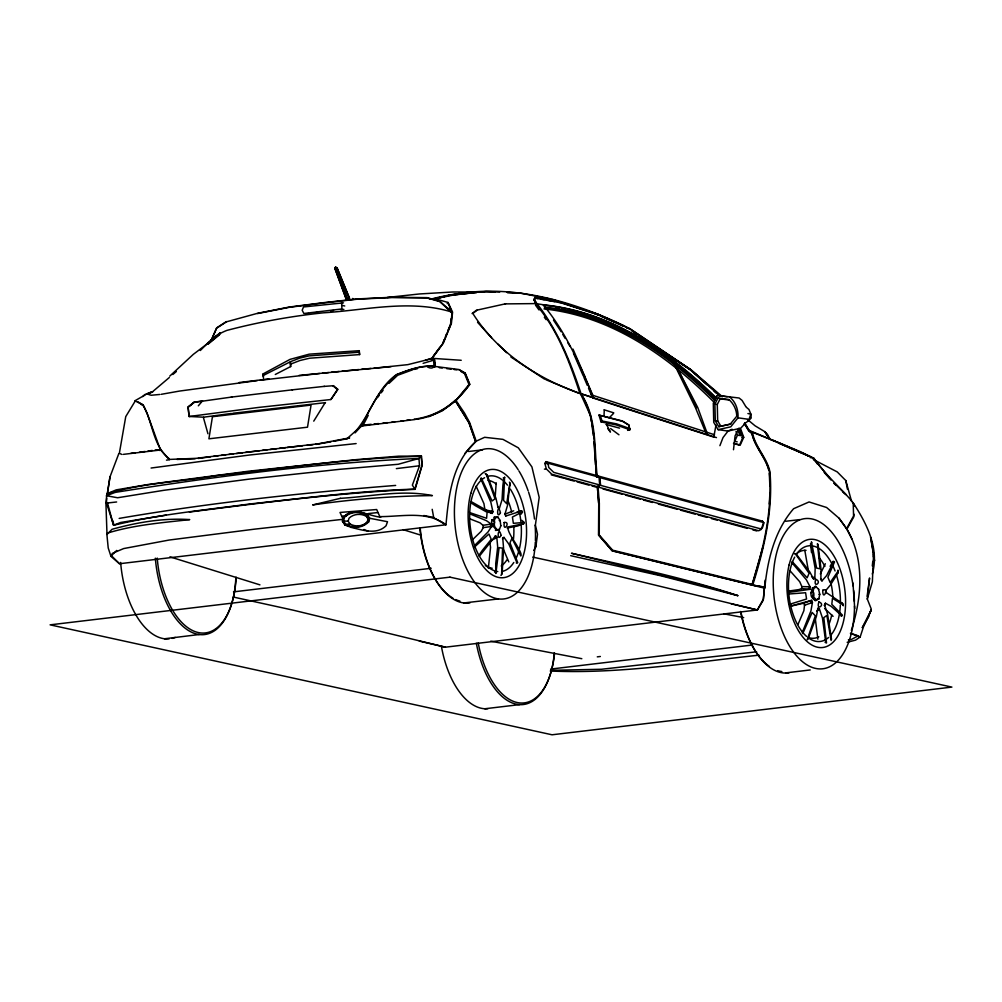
<?xml version="1.0" encoding="UTF-8"?>
<svg xmlns="http://www.w3.org/2000/svg" width="1002" height="1002" viewBox="0 0 1002 1002"><rect width="100%" height="100%" fill="white"/><g stroke="black" fill="none" stroke-linecap="round" stroke-linejoin="round"><path stroke-width="1.5" d="M500.95 575.424L502.152 573.632L503.555 547.981L502.741 538.036L503.968 537.385L508.903 544.199L517.019 562.836L517.746 562.673L509.98 542.859L511.959 538.299L520.852 556.035M744.711 422.907L749.271 430.459L800.247 451.626L814.125 458.428C823.995 473.833 845.287 492.258 853.453 503.305C866.918 523.996 879.556 548.683 872.291 574.033M843.308 605.759L842.294 603.179M837.948 570.138L838.286 570.889L830.132 582.6L827.89 577.24L834.516 561.947L833.702 561.508L826.637 575.561L821.978 580.897L820.838 579.432L821.064 569.487L818.083 544.725L817.419 543.71L820.024 568.785L816.643 568.109L811.432 541.744M810.43 457.764L810.919 456.774L814.952 460.644M629.857 429.795L628.943 425.086L622.079 420.89L598.945 415.078L601.037 421.892L616.067 424.873L629.857 429.795L627.615 430.384M825.385 603.204L824.458 605.496L825.385 603.204L831.197 606.335L841.78 615.829L842.331 615.065L831.823 604.319L832.437 598.332L843.321 605.033M853.98 514.164L853.754 516.919L846.903 529.094C864.939 559.692 861.845 597.768 851.349 630.371M427.804 367.158C435.945 371.203 436.972 360.319 431.085 358.453L425.211 360.369M814.826 578.43L814.188 577.628L812.973 578.254L813.649 579.043L814.826 578.43L815.165 568.372L812.159 552.19L811.132 543.41L811.733 542.583M597.43 486.296L598.745 503.229L598.507 535.043L612.147 550.712L752.014 584.993L764.902 587.21C767.57 559.417 774.909 530.258 793.597 508.715L809.065 501.952L826.587 507.488L839.012 518.172L846.903 529.094M604.006 416.131L604.244 410.557M501.601 574.447L502.553 548.207L499.109 547.618L495.877 573.457L495.727 563.575L497.693 546.979L496.792 537.16L495.589 535.719L494.975 536.508L496.203 537.999L490.967 540.566M488.35 568.234L490.554 547.38L489.878 542.746M495.201 496.716L496.215 482.764M765.165 580.095L763.236 600.273L757.374 609.967L445.427 647.179L419.312 641.092M769.273 504.006L769.887 493.485M159.894 449.046L169.476 459.73L166.47 460.143M107.001 534.417L107.389 533.127C134.017 524.91 162.149 522.731 189.729 519.612C163.564 517.784 137.186 522.355 112.049 529.281L107.001 534.417L105.911 502.854L106.625 498.27M106.963 535.231L108.216 547.956L110.959 556.348L119.463 563.738L445.99 524.785C448.595 495.464 452.466 462.461 475.712 441.669L469.049 422.756L455.497 400.913L469.011 384.517L464.502 373.546L460.907 371.479M477.14 310.182L472.831 313.451C497.13 352.04 537.736 378.919 580.471 393.561L590.591 415.88M451.125 318.699L450.562 324.172L447.719 331.111M872.291 565.93L872.78 561.37M873.268 556.824L873.594 553.793L870.6 537.172L874.508 560.857L873.594 553.793L872.366 581.774L867.269 599.083M334.893 268.386L346.191 299.21L349.573 298.333L337.085 267.96L335.532 267.208L334.893 268.386L346.216 298.972M504.582 477.027L503.568 500.411L506.699 503.693L509.968 483.077L509.392 482.162M733.489 449.735L735.092 435.795L738.962 428.18M790.378 606.248L803.792 603.191L804.518 605.258L803.892 610.644L797.993 624.446M341.582 302.416L341.933 308.954L303.894 313.501L302.178 310.257L303.531 306.963L343.498 302.842M275.287 374.485L290.655 366.569L290.63 361.622L299.611 358.152L309.23 355.86L359.255 352.228L359.63 354.583L309.605 358.215L299.986 360.495L290.993 363.964M764.451 587.711L763.411 598.971L757.374 609.967L731.247 603.88M867.131 596.278L869.573 577.979L867.306 599.046L871.277 609.078L868.797 615.842M504.695 477.591L503.906 477.816L502.879 485.494L502.065 499.647L499.409 508.252L497.643 506.949L499.409 508.252M788.975 592.37L809.904 589.314L810.217 587.084L806.397 579.832L792.181 563.011L792.156 561.546L807.149 577.803L809.102 573.294L795.45 554.006L794.373 553.73M809.904 589.314L809.002 589.101L809.328 586.809L801.876 586.596L799.746 581.736L790.19 570.965M521.766 520.326L523.858 521.992L523.745 523.67L507.638 527.014C508.402 535.106 517.696 544.412 520.927 553.58L521.027 555.033M107.114 495.213L109.982 476.889L118.8 453.655M189.428 512.047C264.39 502.415 339.553 492.746 415.091 489.339L422.155 465.254L421.341 456.286C352.729 458.002 284.606 468.059 216.457 475.637C180.222 481.699 142.509 483.102 107.352 493.598L109.982 476.889M788.136 591.142L798.895 589.589L801.55 588.662L801.876 586.596M790.991 605.985L811.62 600.348L812.434 602.515L810.931 610.907L802.389 632.249L802.74 633.615L812.146 612.447L815.327 615.792L807.161 639.865M713.812 437.022L715.979 425.086M509.968 483.077L507.551 505.271L505.033 513.851L505.797 516.005L521.716 510.932L522.468 512.235L520.902 514.289M503.968 537.385L502.541 538.938L502.741 538.036M831.121 640.503L826.838 615.478L823.819 617.608L826.512 642.983L825.773 642.507L822.442 617.971L819.323 608.69L817.983 608.227L816.354 616.643L808.038 639.201M831.535 639.414L827.589 614.264L824.508 604.795M811.407 591.556L811.908 589.176M812.096 592.633L813.098 587.873L815.766 586.395L818.709 589.427M816.091 600.549L812.397 597.994L815.152 600.661L818.759 599.071L819.774 594.311L818.534 589.063M812.86 592.658L813.787 588.337L816.204 586.997M368.147 519.049L365.993 514.915C359.317 511.108 350.086 511.734 344.525 517.245L343.536 521.002L345.853 524.384C352.529 528.204 361.76 527.578 367.308 522.055L368.147 519.049L366.331 516.331C360.945 513.237 353.518 513.813 349.022 518.222L348.17 521.228L349.986 523.958C355.372 527.039 362.799 526.488 367.296 522.08L368.31 518.31M480.409 479.745L481.223 477.879L492.07 500.975L495.013 498.783L486.183 474.209L485.193 473.57M345.039 524.772L342.521 521.115L343.598 517.057C349.61 511.083 359.593 510.406 366.807 514.54L369.325 518.197L368.248 522.255C362.21 528.292 352.278 528.755 344.938 524.91L342.371 521.178L343.473 517.045C354.094 506.16 368.611 516.03 380.785 517.207M368.611 522.343L369.713 518.197L366.807 514.54M787.96 594.587L789.238 592.796M762.823 547.192L752.014 584.993L764.902 587.21M752.89 584.579C764.2 548.194 773.256 510.106 769.937 471.754C766.968 457.801 755.646 447.631 752.602 433.39L749.271 430.459M752.014 584.993C763.662 548.507 772.667 510.131 769.386 471.579C766.367 457.613 755.07 447.393 751.938 433.14L748.82 430.484L744.874 423.909M545.952 461.621L762.472 521.165L763.374 523.031L761.32 529.407L758.727 530.747L598.194 487.085L599.81 485.006L599.396 477.29L548.006 463.225L545.952 461.621L544.875 463.425L546.328 468.923L551.764 474.234L598.332 486.959L599.81 485.006L553.743 472.368L548.745 467.496L548.006 463.225M762.472 521.165L763.95 522.981L762.434 527.716L760.368 528.78L599.659 485.106M847.166 642.295L855.545 640.14L860.129 637.047L863.536 626.688L871.327 609.867L862.296 627.502M535.206 547.906L536.045 545.489M743.947 423.946L748.431 420.903L750.874 414.127L748.97 409.48L746.327 407.263M107.427 502.804L113.577 525.311C158.116 514.427 204.295 510.181 249.749 503.981C304.671 498.119 359.605 490.742 414.853 489.139L421.93 465.329L421.341 456.286L418.949 458.453L419.512 465.767L412.361 485.156L415.091 489.339M493.222 521.253L494.788 517.17L497.668 516.844L500.274 520.689M493.986 521.428L495.414 517.708L498.019 517.408M498.282 530.096L499.221 529.983L500.862 525.637M719.899 445.677L723.018 437.586L728.053 431.048L732.124 429.244M486.859 474.948L486.183 474.209M816.605 611.132L819.323 608.69M826.324 592.62L826.099 590.09L826.324 592.62L842.907 603.667M469.825 514.527L469.675 512.573L468.723 511.984M442.621 343.586L444.324 339.428M445.452 336.659L446.591 333.879M211.184 340.667L216.595 328.193L226.352 321.855L257.602 313.288L289.403 307.025L323.045 302.729L357.213 298.934L391.857 297.268L427.065 297.632L439.778 301.226L451.814 312.073C410.519 299.122 365.692 310.182 323.458 312.812C290.856 316.219 258.554 322.068 226.853 330.409C220.816 332.789 215.23 335.833 210.959 340.805L216.695 327.842L226.465 321.554M817.983 608.227L817.557 609.166L818.947 609.654M736.007 431.411L737.459 435.219L734.767 441.181L737.184 441.857M771.001 440.041L775.298 440.893M740.754 429.169L743.734 437.348L740.19 445.126L734.253 443.247M510.081 485.056L510.369 484.429M820.35 573.921L825.322 563.738M110.959 556.348L112.362 553.38L123.659 548.57L169.075 540.053L254.746 529.131L343.16 519.287L340.016 512.448L376.689 509.53L379.833 516.619C401.815 516.731 427.052 510.406 445.99 524.785L432.952 517.308L423.783 515.529M362.874 425.687L368.248 415.291M202.567 400.9L193.962 402.24L188.063 407.138L189.115 416.506L258.065 407.488L330.898 399.522L337.912 389.377L333.215 385.632M745.826 406.612L742.056 400.387L739.125 398.019L717.269 395.402L713.299 403.242L713.737 422.33L718.108 429.658L728.053 431.048L740.703 428.205L744.849 423.859M714.914 404.094L717.958 398.057L728.905 399.522C733.589 403.656 736.721 409.943 736.746 416.231L730.27 424.096L718.747 426.689L715.303 420.903L714.914 404.094L717.294 404.47L720.15 398.796L729.368 400.086M455.735 400.95L469.888 384.392L465.241 373.095L459.079 369.55L433.979 366.294M471.003 501.501L492.095 513.437L492.921 511.834L490.867 502.265L480.922 479.156M488.412 512.272L491.268 512.874L492.107 511.233L492.921 511.834M469.174 518.573L480.121 522.856L482.951 525.336L483.177 527.628L481.323 531.185L472.38 539.853M769.874 439.352L764.964 431.824L768.033 435.244M504.795 303.894L535.895 303.593L533.953 299.823L534.918 298.12L537.986 298.671M846.477 528.843L853.566 515.992L853.216 502.916M791.818 563.663L792.181 563.011M830.119 566.33L832.963 561.421L833.702 561.508M862.334 627.74L868.784 616.568M107.715 493.71L106.513 495.727L106.55 503.104L113.577 525.311M533.678 550.436L535.87 546.804L537.51 534.241L535.406 525.061L539.176 497.393L531.924 466.919L518.335 447.844L502.954 439.364L484.642 437.298L475.537 441.469L468.961 422.731L455.071 400.349C443.798 410.833 429.37 417.22 414.164 419.199M313.751 421.141L325.174 402.641M447.205 303.719L447.994 302.454L435.457 298.884L429.332 298.821M470.063 513.951L486.421 520.677L491.218 524.059L491.506 526.501L488.099 531.887L474.86 545.251L474.121 547.58M337.574 389.302L330.898 399.522M729.18 396.629C735.593 401.376 738.562 410.006 737.986 417.821L730.759 426.814L718.108 429.658M495.589 535.719L479.407 556.173L478.743 555.559L482.313 550.424L491.256 539.301L488.926 534.003L474.885 546.679M837.91 572.956L838.286 570.889M496.203 537.999L496.792 537.16M838.348 572.317L830.583 584.767L826.061 590.191M434.117 366.945L434.855 367.133L434.818 360.031L432.1 358.328L443.322 343.097L451.414 323.308L452.578 312.136L447.994 302.454L451.814 312.073M433.378 356.048L439.84 347.318M189.115 416.506L188.113 407.125L193.837 402.391L231.813 397.042M471.165 501.726L470.564 502.516L475.386 505.709L487.11 512.272L486.596 518.284L469.675 512.573M135.283 400.938L125.751 416.607L119.351 453.305L121.956 454.457M377.428 397.681L379.32 395.226M381.198 392.784L383.09 390.329M263.526 378.38L263.088 375.587L290.63 361.622M599.396 477.29L599.584 483.578M198.321 405.81L202.354 401.076M464.941 453.392L475.837 441.469M355.071 432.877L360.908 426.526M355.084 431.862C370.778 414.302 376.264 388.876 396.454 374.598C408.39 369.938 420.827 365.216 433.879 366.168L434.029 367.083M748.431 420.903L751.199 418.022L750.874 414.127L747.918 413.538M142.81 396.579L144.689 394.638L152.091 391.744M609.216 417.796L613.462 413.488M200.312 350.512L209.656 341.118L220.215 332.777M207.852 343.861L220.377 333.528M208.266 344.062L219.513 334.743M116.708 550.436L111.41 555.672L119.463 563.738M601.037 421.892L602.002 420.978L616.593 423.871L629.895 428.618M389.014 383.39L397.644 375.287L412.849 369.713M523.745 523.67L517.495 526.05L507.162 527.991M169.776 376.113L193.311 354.357L209.919 341.795M360.52 426.689L347.08 438.6L349.66 437.874L315.492 444.324M172.858 374.51L176.339 371.529M169.313 377.516L152.63 391.669L146.455 394.099M814.112 459.918L837.259 471.929L845.801 480.572L851.637 501.576M210.959 340.805L220.265 332.99M194.338 402.328L188.113 407.125M472.055 313.551L476.363 310.269L505.559 303.794M455.584 400.737L442.383 410.782L428.743 416.682M804.518 605.258L812.434 602.515M811.132 543.41L810.493 543.823L811.507 552.54M803.792 603.191L811.62 600.348M464.502 373.546L465.241 373.095M263.088 375.587L263.088 373.909L289.991 359.392L309.23 354.157L359.255 350.687L359.63 354.583M818.922 598.507L816.492 599.847L813.987 597.43L813.148 593.848M858.413 635.756L851.362 639.464L848.368 639.84M360.808 426.576L363.826 425.036L371.191 424.297M841.091 616.155L841.78 615.829M522.405 511.922L512.41 517.032L513.362 523.32L524.021 522.443M107.352 493.598L116.207 489.878L148.634 484.417L248.659 471.203L356.962 459.555L398.746 456.173L421.566 456.11M504.958 514.151L513.7 510.795M146.492 394.387L152.617 392.007M789.476 604.344L806.56 599.021L805.595 592.733L788.912 594.011M517.107 511.997L521.716 510.932M796.114 553.881L809.816 572.029L813.649 579.043M423.12 363.325L433.841 360.144L433.879 366.168M435.457 299.235L441.832 297.394M435.457 298.884C498.871 280.31 565.792 297.945 623.695 325.575L627.553 328.105M430.735 299.185C451.651 293.636 473.595 290.856 495.213 292.07M431.662 299.26L448.921 295.427M503.192 478.004L503.906 477.816M416.707 419.299C438.525 415.993 457.363 402.503 469.587 384.392L464.991 373.207L458.878 369.7M718.747 426.689L730.809 424.084M483.177 527.628L491.506 526.501M795.45 554.006L796.227 553.843M414.327 369.387L417.283 368.761M443.322 297.093L452.265 295.277M257.489 313.563L289.277 307.313L322.932 303.005L357.088 299.222L391.744 297.544L426.965 297.92L439.69 301.577L451.201 312.035M330.923 441.819L316.018 444.387M333.891 441.256L347.231 438.738M161.209 394.325L179.533 391.068L257.264 380.61M119.163 518.41C210.67 502.641 303.118 492.746 395.652 485.431M482.951 525.336L491.218 524.059M400.762 421.141L403.743 420.715M406.712 420.276L409.693 419.838M415.191 419.512L361.597 426.013C370.652 407.2 380.209 388.037 396.83 374.685C408.916 369.926 421.541 365.267 434.755 366.394M147.983 451.063L152.266 450.449M155.135 450.036L160.583 449.81M151.077 468.034L249.46 455.021L356.136 443.573M166.182 515.128L120.716 522.468L113.977 525.023L112.738 520.589M203.656 417.183L231.374 413.463M198.145 458.465L210.47 456.812M213.551 456.398L218.16 455.772M221.242 455.359L225.863 454.745M130.874 453.342L135.145 452.779M139.428 452.215L145.127 451.464M756.61 651.801L601.4 669.273L550.649 670.325M305.823 313.914L308.716 313.551M314.515 312.812L317.421 312.436M758.99 655.17C689.689 662.585 620.138 674.096 550.248 671.027M239.14 382.539L268.912 378.919M260.282 380.246L319.513 373.508M232.915 413.25L325.5 402.641M228.907 454.369L233.479 453.818M236.522 453.443L242.609 452.704M245.653 452.328L259.393 450.675M396.354 468.61L419.512 465.767M164.516 638.775L199.26 634.516M231.249 397.105L292.597 389.791M741.731 437.586L743.734 437.348M544.412 469.149L546.328 468.923M493.861 517.283L494.788 517.17M496.729 516.944L497.668 516.844M499.209 520.564L500.148 520.451L500.8 525.9M495.426 530.434L499.221 529.983M785.793 521.265L799.759 519.6M233.504 591.869L431.173 568.284M814.839 586.508L815.766 586.395M812.171 587.986L813.098 587.873M818.834 594.424L819.774 594.311M817.82 599.183L818.759 599.071M597.28 656.849L600.361 656.485M550.599 669.086L752.527 645M484.818 708.765L519.6 704.631M810.217 669.95L784.403 673.043A75.601 39.917 83.2 0 1 740.916 611.646M262.486 450.311L267.121 449.773M270.202 449.41L276.389 448.683M279.47 448.332L285.658 447.606M468.548 451.489L482.526 449.848M499.434 529.344L496.829 529.645L494.575 526.363L494.136 522.656M463.776 602.966L498.482 598.933M106.55 503.104L116.633 501.977M330.572 310.858L333.528 310.532M340.905 309.706L343.861 309.38M382.989 423.107L387.436 422.619M391.87 422.118L394.838 421.792M387.235 297.456L419.437 293.962L452.691 291.995L484.204 292.07M451.99 295.102L458.139 294.438M461.208 294.1L467.345 293.436M470.414 293.098L476.551 292.434M453.756 294.964L476.789 292.471M479.858 292.133L485.995 291.469L499.697 292.058M292.083 389.853L324.473 386.359M299.135 375.387L391.043 366.657M322.519 373.182L328.531 372.556M318.611 443.723L196.104 458.34L169.05 459.43M287.198 447.431L302.366 445.827M306.925 445.339L312.987 444.7M341.832 516.331L346.492 515.842M368.273 513.563L377.604 512.586M345.853 524.384L349.986 523.958M374.147 424.009L378.556 423.558M331.537 372.23L339.089 371.479M342.12 371.178L358.741 369.538M361.772 369.237L370.928 368.435M516.28 562.911L517.019 562.836M159.781 394.462L151.214 395.251L148.772 394.588M374.022 368.197L407.839 364.64L431.662 358.666L442.846 343.573L450.875 323.984L452.015 312.912L449.435 307.426M323.947 386.421L333.566 385.707M123.396 454.357L160.458 449.998L147.294 413.776L143.211 404.946L137.75 401.764M177.016 459.442L195.102 458.728M715.303 420.903L717.657 420.815L720.926 426.301M369.325 518.197L387.511 521.716L386.058 525.787C376.314 535.369 361.847 529.782 350.475 527.252M507.313 292.396L519.487 292.922L550.799 299.122M507.375 292.597L514.978 292.935M597.004 487.348L591.982 485.97M343.536 521.002L348.17 521.228M189.24 416.469L203.306 417.183L207.953 433.766M801.55 588.662L809.002 589.101M432.1 358.328L461.221 360.282M544.875 463.425L547.743 463.688M737.459 435.219L740.002 435.494L737.798 429.808M439.289 367.696L442.245 368.06M446.679 368.623L451.113 369.174M454.069 369.55L457.025 369.913M717.269 395.402L727.202 396.792M737.986 417.821L747.93 419.212M560.907 302.266L534.918 297.594L533.978 299.448L535.895 303.593L544.6 304.971C611.821 311.91 669.561 351.84 716.493 398.12M543.785 305.059C611.032 311.985 668.785 351.915 715.716 398.22M556.148 307.414L559.154 307.902M562.16 308.391L565.178 308.892M544.337 307.025C611.295 313.801 668.96 353.43 715.466 399.798M543.973 308.917C610.744 315.893 667.883 355.973 714.1 402.303M544.8 307.94L547.092 308.315C612.811 315.58 669.111 354.996 714.839 400.462M541.067 299.235L544.149 299.798M547.23 300.349L554.92 301.752M558.001 302.316L561.082 302.867M492.107 511.233L484.918 509.905L483.966 503.705L476.125 486.17M598.945 415.078L622.918 421.466L628.943 425.086M606.11 424.497L619.549 428.13M723.958 613.813L743.697 617.608M490.704 641.167L581.824 658.702M570.664 555.672L660.957 575.812L737.823 595.639C683.527 577.453 627.239 566.067 571.503 553.254L706.335 586.333L737.823 595.639M342.358 305.46L344.751 305.986M764.814 588.224L612.222 550.862L598.632 534.88M532.726 557.087L605.07 572.931L757.374 609.967M233.303 597.042L293.123 610.155L445.427 647.179M344.938 524.91L349.36 525.925M752.277 584.442L612.635 550.186L599.259 535.03L599.334 503.367L598.006 486.433M825.047 642.307L825.773 642.507M551.25 474.848L563.813 478.255M565.303 478.668L574.196 481.098M577.152 481.912L589.013 485.156M602.991 488.976L622.467 494.299M625.461 495.126L640.428 499.209M643.434 500.036L652.415 502.49M658.314 504.094L677.49 509.329M680.433 510.131L695.175 514.151M698.131 514.953L706.974 517.37M711.433 518.585L717.419 520.213M720.4 521.027L747.292 528.367M752.803 529.87L756.823 530.972M771.315 439.828L810.894 456.849M763.737 522.568L599.271 477.44L597.292 475.875M857.073 635.343L850.385 633.327L860.129 637.047M809.328 586.809L810.217 587.084M403.117 529.645L420.827 535.156M169.914 556.836L259.931 584.855M811.532 576.789L814.188 577.628M716.468 437.611L581.072 393.773C570.038 360.294 556.511 327.328 533.953 299.823M714.213 437.235L641.155 413.626M733.489 443.347L739.413 445.226L742.97 437.448L740.002 429.269M714.526 434.755L591.017 394.738M603.943 409.73L613.788 412.862M552.302 299.448L597.405 314.014L629.469 328.443L691.054 369.851L720.613 396.266M562.535 303.343L597.543 314.603L622.555 325.9M592.783 397.919L639.689 413.15M568.184 309.38L606.022 321.805M717.958 398.057L720.15 398.796M352.541 298.471L353.167 298.709M145.265 394.863L134.882 400.8L142.885 404.846C153.106 422.243 152.58 445.815 169.3 458.791M749.947 431.236L769.561 439.101M778.892 443.247L814.125 458.428M363.951 529.507L367.872 531.11M546.04 379.783L578.592 393.185M590.328 311.722L598.883 315.317M601.739 316.519L614.564 321.918M790.49 447.756L809.128 456.236M776.575 441.757L789.15 447.193M626.726 327.779L629.506 329.032M352.479 299.059L353.142 299.373M608.94 322.769L623.67 329.883M140.593 404.069L143.273 405.622M494.6 572.042L495.264 572.443M769.912 438.989L764.701 431.612L755.095 425.825L747.542 419.575M434.154 360.394L430.534 358.666M631.41 330.635L636.546 334.017M639.126 335.695L645.551 339.916M648.119 341.607L690.553 369.45L722.379 396.717M510.882 356.988L544.625 379.194M491.268 512.874L492.095 513.437M633.339 331.612L639.714 335.908M642.257 337.624L690.741 370.252L707.049 384.843M632.976 334.618L636.746 337.198M641.794 340.63L645.576 343.21M659.441 352.654L664.489 356.098M668.271 358.678L670.789 360.394M610.656 428.593L618.96 434.78M455.572 399.886L464.465 412.999L469.65 422.531L476.251 441.293M833.1 616.33L824.671 608.54M332.977 385.783L337.198 389.34M598.006 475.9L599.822 477.466L600.549 485.143M720.1 396.091L690.416 369.575L630.007 328.869L598.482 314.59L561.796 302.779L535.619 298.057L534.68 299.849L536.546 303.669M714.038 391.106L716.367 393.185M833.889 483.24L836.081 485.344M842.669 491.669L844.861 493.773M834.365 483.34L846.427 494.938M491.569 337.687L477.566 322.306M498.007 344.124L506.599 352.691M829.493 477.929L814.538 459.542M824.158 472.405L830.971 479.983M553.505 320.139L561.183 331.762M607.7 428.543L610.456 432.087L606.41 424.309M535.394 303.694C557.626 329.545 569.512 361.822 580.008 393.761M543.071 304.721C566.042 332.1 580.045 365.016 593.384 397.781L581.022 393.748C597.48 418.322 594.023 449.134 597.28 477.202M814.075 459.442L817.657 464.302M535.494 305.109L539.026 309.969M544.337 317.246L546.115 319.676M839.012 518.172L846.665 528.831L851.875 538.951M764.964 431.824L770.25 439.189M496.353 530.321L493.873 526.701L493.548 523.983M790.503 604.544L791.129 605.546M562.798 334.443L565.216 338.463M567.646 342.484L570.063 346.504M744.799 424.284L748.694 430.822L751.913 433.603C754.857 447.28 765.49 457.213 768.822 470.389M580.471 393.561C596.879 418.185 593.497 448.984 596.704 477.065M677.715 368.811L697.78 407.601L707.45 434.066M508.791 561.884L503.117 548.645M675.636 364.791L696.565 407.701M674.509 364.728L695.438 407.626L705.521 432.037M677.653 368.811L680.283 374.397M572.981 349.084L584.579 375.813M573.507 353.405L583.277 375.938M584.492 375.838L592.696 395.026M583.865 377.291L587.347 385.444M588.5 388.162L591.982 396.304M349.548 298.583L337.085 267.96L335.532 267.208L334.881 268.536L337.073 268.123L335.532 267.208L347.857 299.009M853.453 503.305L854.456 505.91M159.418 449.422L159.844 450.549M810.831 600.837L811.658 603.079M738.775 429.62L741.129 435.945M820.838 579.432L820.588 578.693L821.978 580.897M486.972 474.66L496.003 498.432L498.119 507.801M600.398 415.817L602.002 420.978M628.843 425.988L629.519 428.518M812.71 595.251L813.336 597.881M845.801 480.572L847.429 489.239M808.113 569.174L804.781 550.236M432.188 509.304L433.766 517.846M817.87 639.163L815.365 619.073M505.033 513.851L505.797 516.005M289.991 362.398L290.655 366.569M263.088 373.909L263.526 376.689M591.03 418.936L591.468 421.992M591.906 425.061L593.434 435.77M492.608 524.096L492.934 526.814M490.329 524.184L490.617 526.701M595.714 466.381L596.553 477.127M597.28 486.346L597.643 490.955M597.881 494.024L598.607 503.242M593.973 441.895L595.589 464.84M852.952 583.014L854.731 608.602M769.298 473.382L769.862 485.82M717.294 404.47L717.657 420.815M359.255 350.687L359.255 352.228M487.874 708.727A75.601 39.667 83.2 0 1 441.318 645.827M554.344 652.728A75.601 39.704 83.2 0 1 518.247 704.506A75.601 39.704 83.2 0 1 476.338 643.221M554.494 653.667A74.085 38.915 83.2 0 1 518.823 702.828A74.085 38.915 83.2 0 1 478.192 642.808M854.481 606.047A75.601 39.917 83.2 0 1 796.552 655.834A75.601 39.917 83.2 0 1 787.747 529.106A75.601 39.917 83.2 0 1 853.09 585.957M853.654 590.579A75.601 39.917 83.2 0 1 854.418 601.463M781.848 671.553A74.085 39.128 83.2 0 1 777.677 670.651M769.386 666.455A74.085 39.128 83.2 0 1 740.591 611.496M789.025 672.805A75.601 39.917 83.2 0 1 785.944 673.081M169.15 638.875A75.601 39.754 83.1 0 1 120.641 562.435M175.225 637.41A75.601 39.754 83.1 0 1 172.231 638.374M235.846 577.653A75.601 39.779 83.1 0 1 196.743 634.066A75.601 39.779 83.1 0 1 155.348 558.177M236.121 577.165A74.085 38.99 83.1 0 1 197.807 632.437A74.085 38.99 83.1 0 1 157.239 558.076M535.331 542.032A75.601 39.855 83.3 0 1 484.48 592.62A75.601 39.855 83.3 0 1 458.19 481.837A75.601 39.855 83.3 0 1 518.184 469.763M518.936 470.965A75.601 39.855 83.3 0 1 528.142 490.88M528.605 492.245A75.601 39.855 83.3 0 1 534.492 519.011M535.093 525.186A75.601 39.855 83.3 0 1 535.394 540.554M469.963 602.866A75.601 39.842 83.3 0 1 420.214 528.154M459.868 601.05A74.085 39.053 83.3 0 1 455.685 599.572M452.917 598.144A74.085 39.053 83.3 0 1 419.913 528.279M828.591 637.485A48.159 25.513 83.1 0 1 808.789 638.149M806.623 636.458A48.159 25.513 83.1 0 1 794.686 557.125M796.239 554.557A48.159 25.513 83.1 0 1 809.641 545.752M812.371 545.89A48.159 25.513 83.1 0 1 831.309 562.661M832.662 565.316A48.159 25.513 83.1 0 1 835.054 570.952M836.457 575.035A48.159 25.513 83.1 0 1 840.39 603.442M840.327 605.045A48.159 25.513 83.1 0 1 830.708 635.318M818.847 636.821A44.238 23.434 83.1 0 1 809.428 637.836M796.114 554.056A44.238 23.434 83.1 0 1 806.059 550.323M819.235 557.926A44.238 23.434 83.1 0 1 824.909 566.368M831.021 583.49A44.238 23.434 83.1 0 1 832.875 597.205M831.723 614.852A44.238 23.434 83.1 0 1 828.616 625.06M497.769 571.578A48.159 25.438 83.4 0 1 470.527 528.881A48.159 25.438 83.4 0 1 484.605 477.703M487.385 476.476A48.159 25.438 83.4 0 1 502.215 479.908M503.28 480.785A48.159 25.438 83.4 0 1 507.475 485.156M510.369 489.189A48.159 25.438 83.4 0 1 520.89 521.704M521.165 524.76A48.159 25.438 83.4 0 1 515.779 558.978M513.788 562.498A48.159 25.438 83.4 0 1 502.202 571.416M492.207 568.247A44.238 23.359 83.4 0 1 485.319 565.529M488.112 480.396A44.238 23.359 83.4 0 1 496.328 484.054M507.939 500.524A44.238 23.359 83.4 0 1 511.696 512.147M513.738 525.812A44.238 23.359 83.4 0 1 513.45 539.327M506.912 559.893A44.238 23.359 83.4 0 1 501.213 565.955M491.894 519.975C490.003 526.726 497.656 524.397 493.41 519.399L491.894 519.975M500.436 512.861C495.79 520.739 497.743 500.987 500.436 512.861M501.1 535.431C496.278 543.397 498.232 523.558 501.1 535.431M504.169 522.493C502.929 534.028 511.308 521.027 504.169 522.493M212.449 416.707L208.904 438.813L307.514 427.19L311.058 405.071L212.449 416.707M810.894 592.57C811.094 604.594 817.432 589.163 810.894 592.57M815.728 579.319C812.672 589.226 822.905 581.861 815.728 579.319M818.859 601.926C815.653 611.946 826.362 604.319 818.859 601.926M822.755 590.266C822.642 602.352 829.406 586.821 822.755 590.266M115.155 492.395L106.513 495.727L117.585 497.756L163.977 490.291L248.947 479.144L340.004 469.287L398.207 464.277L418.949 458.453C317.158 462.999 215.756 476.451 115.155 492.395M340.392 498.332L312.662 504.945C352.316 499.221 392.346 496.028 432.401 495.602C402.04 489.377 370.94 496.616 340.392 498.332M449.948 577.152L50.1 624.847L552.052 734.792L951.9 687.096L449.948 577.152M789.138 564.877A54.459 28.82 83.1 0 0 819.999 647.58A54.459 28.82 83.1 0 0 839.551 567.833A54.459 28.82 83.1 0 0 789.138 564.877M470.827 493.385A54.459 28.757 83.4 0 0 499.873 577.653A54.459 28.757 83.4 0 0 521.29 499.722A54.459 28.757 83.4 0 0 470.827 493.385"/></g></svg>
